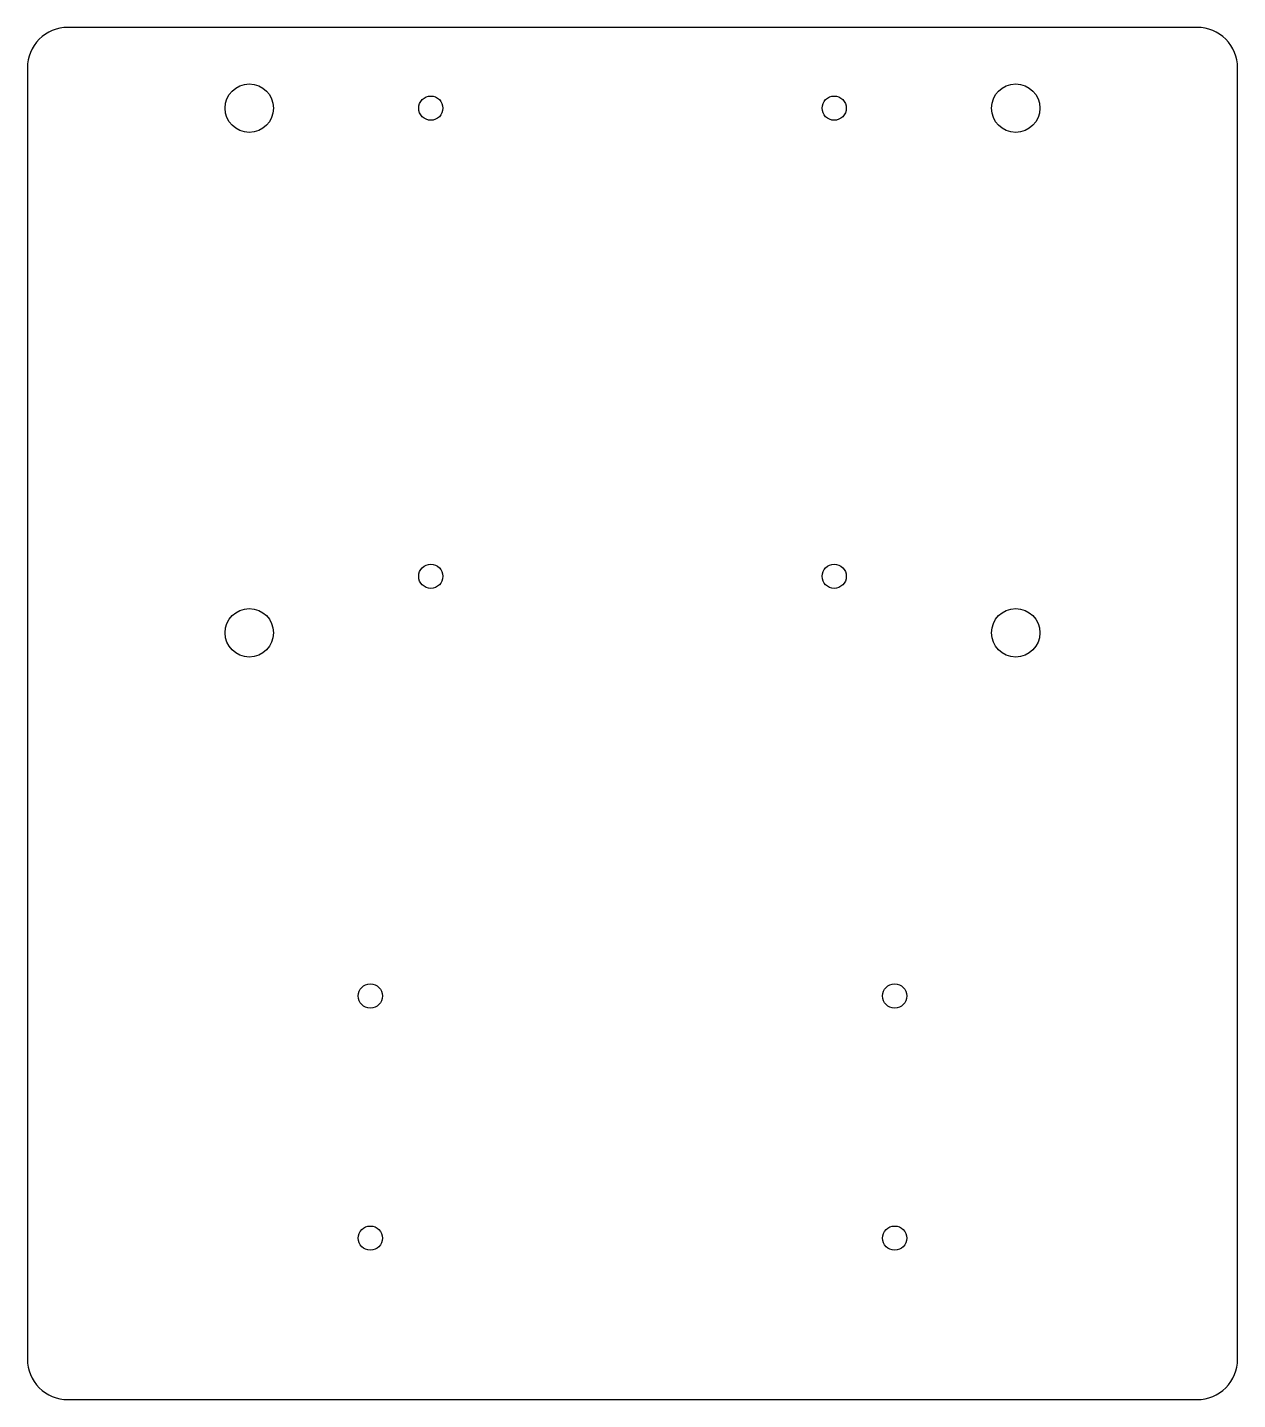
# Model space of a CAD drawing. Header units: millimetres. Extents: x 0 to 150, y -70 to 100.
import ezdxf

# ---------------------------------------------------------------- set-up
doc = ezdxf.new("R2010")
doc.units = ezdxf.units.MM

msp = doc.modelspace()

# ---------------------------------------------------------------- linework, layer by layer
msp.add_lwpolyline([(0, -65, 0.414214), (5, -70), (145, -70, 0.414214), (150, -65), (150, 95, 0.414214), (145, 100), (5, 100, 0.414214), (0, 95)], format="xyb", close=True)
for centre, radius in [((27.5, 90), 3), ((122.5, 90), 3), ((50, 90), 1.5), ((100, 90), 1.5), ((50, 32), 1.5), ((100, 32), 1.5), ((27.5, 25), 3), ((122.5, 25), 3), ((42.5, -20), 1.5), ((107.5, -20), 1.5), ((42.5, -50), 1.5), ((107.5, -50), 1.5)]:
    msp.add_circle(centre, radius)

doc.saveas('drawing.dxf')
